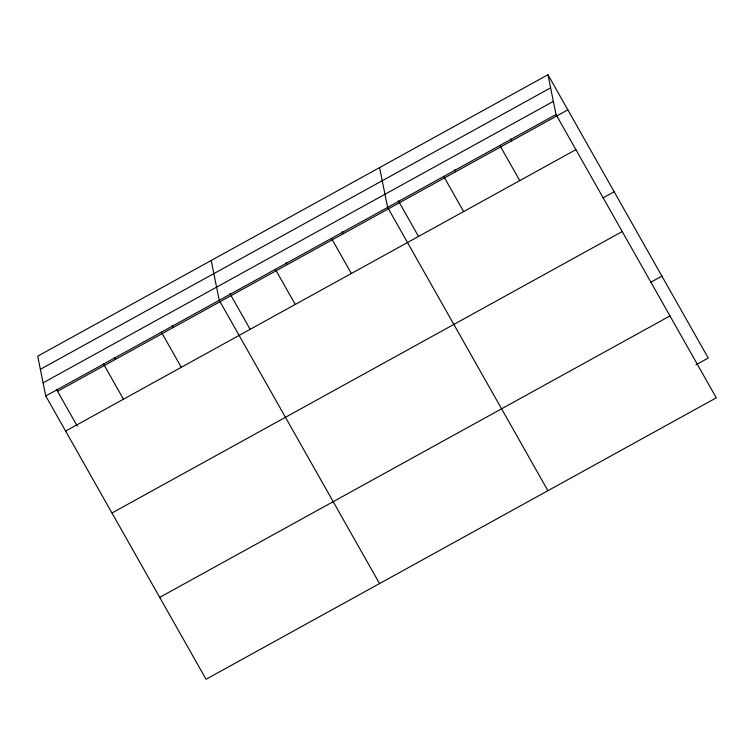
<?xml version="1.0" encoding="UTF-8"?>
<svg xmlns="http://www.w3.org/2000/svg" width="754" height="754" viewBox="0 0 754 754"><rect width="100%" height="100%" fill="white"/><g stroke="black" fill="none" stroke-linecap="round" stroke-linejoin="round"><path stroke-width="1.13" d="M547.96 74.731L37.7 356.171L45.758 395.963L206.04 679.269L716.3 397.829L556.018 114.523L547.96 74.731L708.242 358.037L695.999 364.785M40.358 369.309L550.618 87.86M43.101 382.834L553.361 101.394M45.758 395.963L556.018 114.523M57.577 391.307L567.837 109.858M65.626 431.099L575.886 149.65M602.946 197.953L614.171 191.761M111.969 512.993L622.229 231.553M650.683 282.326L661.908 276.134M159.707 597.375L669.967 315.926M510.571 138.811L511.712 140.819M499.883 145.484L519.76 180.611M454.445 169.773L455.576 171.78M443.757 176.445L463.635 211.572M398.31 200.734L418.564 236.52M547.913 490.703L387.631 207.397L379.573 167.605M342.184 231.685L343.324 233.693M331.496 238.358L351.373 273.485M286.058 262.646L287.189 264.654M275.37 269.319L295.248 304.446M229.932 293.608L250.177 329.394M379.526 583.577L219.244 300.281L211.186 260.479M172.1 325.502L173.232 327.509M161.413 332.175L181.29 367.302M114.269 357.396L115.409 359.404M103.581 364.069L123.458 399.196M56.437 389.3L77.266 426.114"/></g></svg>
